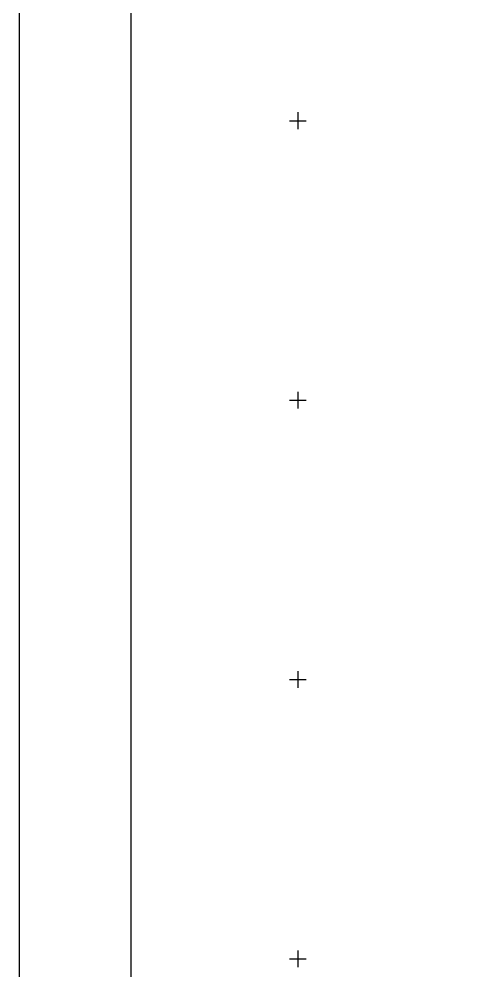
# Model space of a CAD drawing. Header units: millimetres. Extents: x 474337 to 1180020, y 4124662 to 4776603.
# Drawn here: x 474337 to 556186, y 4241353 to 4411738 of the extents above; entities that cross this region are included whole.
import ezdxf

# ---------------------------------------------------------------- set-up
doc = ezdxf.new("R2010")
doc.units = ezdxf.units.MM
doc.layers.add('(001) Сетка', color=92, linetype='Continuous')

# ---------------------------------------------------------------- blocks, each defined once
blk = doc.blocks.new('Setka')
at = {"layer": '(001) Сетка'}
for p, q in [((-1.5, 0), (1.5, 0)), ((0, 1.5), (0, -1.5))]:
    blk.add_line(p, q, dxfattribs=at)

msp = doc.modelspace()

# ---------------------------------------------------------------- linework, layer by layer
at = {"elevation": 1507990}
for points in [[(474337, 4718662), (474337, 4124662), (1068337, 4124662), (1068337, 4718662)], [(494337, 4713662), (494337, 4129662), (1063337, 4129662), (1063337, 4713662)]]:
    msp.add_lwpolyline(points, close=True, dxfattribs=at)

# ---------------------------------------------------------------- block references
at = {"layer": '(001) Сетка', "xscale": 999.9999999813735, "yscale": 999.9999999813735, "zscale": 999.9999999813735}
for p in [(524291, 4393540, -1510), (524291, 4343540, -1510), (524291, 4293540, -1510), (524291, 4243540, -1510)]:
    msp.add_blockref('Setka', p, dxfattribs=at)

doc.saveas('drawing.dxf')
